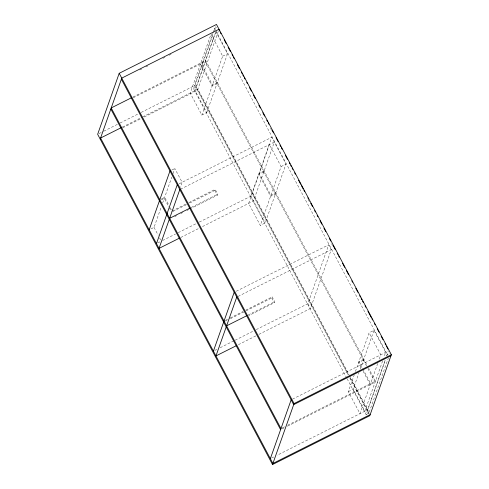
<?xml version="1.0" encoding="UTF-8"?>
<svg xmlns="http://www.w3.org/2000/svg" width="489" height="489" viewBox="0 0 489 489"><rect width="100%" height="100%" fill="white"/><g stroke="black" fill="none" stroke-linecap="round" stroke-linejoin="round"><path stroke-width="0.37" stroke-dasharray="2.44 1.83" d="M346.78 378.113L193.406 88.436L212.862 33.374M213.112 32.659L214.634 28.368L217.409 26.974M141.193 112.421L194.928 85.434L213.186 33.778M214.2 30.905L215.716 26.602M193.406 88.436L196.187 87.042L215.386 32.69M215.618 32.445L195.08 90.581L206.737 112.598L201.871 115.037L190.215 93.02L211.01 34.169L222.666 56.192L201.871 115.037M218.271 31.418L197.483 90.251L143.742 117.238M151.003 228.901L154.041 227.379L161.394 206.566M162.666 202.978L171.792 177.14M173.063 173.552L174.836 168.528L182.122 182.287L180.349 187.311M206.737 112.598L227.532 53.747L215.875 31.73M189.818 202.959L214.805 190.41L215.178 189.347L217.733 194.157L217.354 195.227L191.621 208.149M199.298 222.073L250.961 196.126L271.756 137.275L285.967 164.108L265.172 222.96L260.307 225.405L248.65 203.387L269.445 144.536L281.102 166.553L260.307 225.405M246.01 310.876L271.743 297.954L272.122 296.884L274.671 301.701L274.292 302.77L248.559 315.692M256.236 329.617L307.905 303.669L328.7 244.818L331.249 249.634L310.454 308.486L258.785 334.433M377.734 363.419L359.983 413.657L348.321 391.634L354.158 375.13M355.424 371.542L369.116 332.789L373.981 330.344L385.638 352.361L384.116 356.67M348.321 391.634L353.186 389.195L359.018 372.685M360.289 369.097L373.981 330.344M379.256 359.109L380.778 354.806L369.116 332.789M382.6 360.974L364.843 411.212L353.186 389.195M385.124 360.295L367.624 409.819L277.153 455.253M386.646 355.992L388.168 351.683M347.141 378.786L366.084 414.574L385.289 360.228M386.805 355.937L387.312 354.507L390.094 353.107M366.084 414.574L368.865 413.181L388.321 358.113M139.744 69.958L141.786 68.937M145.863 66.883L147.904 65.862M162.874 58.344L164.909 57.323M168.992 55.269L171.034 54.248M132.941 97.03L205.71 60.489L367.257 365.595M133.246 97.757L205.331 61.553L366.524 365.986M222.666 56.192L227.532 53.747M99.016 133.601L103.093 131.553M103.778 131.211L117.378 124.377M120.105 123.008L138.466 113.784M122.348 127.103L142.079 117.195M142.757 116.853L197.856 89.181L349.079 374.794M122.653 127.825L141.021 118.601M217.367 82.507L212.507 84.945L200.845 62.928M216.994 83.57L212.128 86.015L200.472 63.998M171.798 170.056L174.836 168.528M179.084 183.815L271.756 137.275M180.49 189.206L274.311 142.091L253.516 200.942L201.847 226.89M161.639 198.815L164.677 197.287L168.839 205.148M161.26 199.879L164.298 198.357L168.809 206.871M171.963 211.046L186.144 203.925M188.846 202.568L215.178 189.347M172.935 211.437L186.443 204.653M191.321 207.422L217.733 194.157M264.146 170.85L259.28 173.295L270.943 195.313L275.802 192.868M174.689 216.651L176.718 215.631M180.783 213.595L182.813 212.574M186.877 210.533L188.913 209.512M263.767 171.92L258.907 174.359L270.564 196.376L275.429 193.937M281.102 166.553L285.967 164.108M157.684 242.972L160.111 241.749M162.586 240.509L175.502 234.023M178.222 232.654L195.893 223.779M180.771 237.471L198.448 228.595M236.242 291.248L328.7 244.818M238.112 296.407L331.249 249.634M225.392 320.35L229.457 318.315M230.136 317.972L243.002 311.511M245.71 310.148L272.122 296.884M225.692 321.077L227.049 320.399M230.435 318.7L245.331 311.218M248.259 314.965L274.671 301.701M214.769 350.442L216.804 349.415M220.203 347.71L234.482 340.54M235.16 340.197L253.516 330.98M238.394 344.672L256.065 335.796M363.822 359.103L358.957 361.548L362.49 368.217M363.443 360.173L358.578 362.612L361.756 368.62M292.501 399.134L388.419 350.968M282.336 427.893L285.056 426.53M287.77 425.167L375.479 381.12L368.688 368.296M281.964 428.963L284.005 427.936M287.391 426.231L375.1 382.19L367.954 368.688M271.707 457.985L273.748 456.958M270.49 128.24L271.56 130.263M308.388 199.812L309.458 201.835M331.621 243.699L332.697 245.722M214.634 28.368L215.343 29.719M215.704 30.391L387.312 354.507M362.844 368.883L370.613 383.565M363.174 371.285L370.234 384.629M349.439 375.473L369.537 413.431M196.187 87.042L348.486 374.69M350.277 378.064L368.865 413.181M194.928 85.434L348.345 375.185M349.776 377.887L369.085 414.348M250.961 196.126L265.172 222.96M307.905 303.669L310.454 308.486M214.805 190.41L217.354 195.227M271.743 297.954L274.292 302.77M170.227 207.77L171.266 209.738M169.157 207.525L171.236 211.462M154.041 227.379L158.204 235.24M159.597 237.862L160.636 239.83"/><path stroke-width="0.73" d="M119.2 73.301L97.653 134.286L272.52 464.55L369.8 415.699L391.347 354.714L216.48 24.45L119.2 73.301L294.072 403.566L272.52 464.55M100.202 139.102L121.755 78.118L219.029 29.267M149.182 229.818L169.976 170.973M156.468 243.583L177.262 184.732M179.811 189.549L159.017 248.4L179.408 238.155M213.406 351.126L234.2 292.275M236.749 297.092L215.955 355.937L236.352 345.699M270.35 458.664L291.144 399.819M131.608 97.702L111.211 107.941L280.979 428.578M120.991 127.782L100.581 138.032L272.899 463.48L370.173 414.635M169.646 218.308L189.964 208.106M226.59 325.851L246.908 315.649M294.072 403.566L391.347 354.714M390.968 355.784L293.693 404.635L121.376 79.181M218.84 29.67L219.555 31.021M220.27 32.372L220.985 33.723M224.207 39.798L226.346 43.851M228.137 47.231L230.282 51.278M232.067 54.658L232.782 56.009M233.497 57.36L234.213 58.711M237.434 64.786L239.579 68.839M241.364 72.213L242.079 73.564M242.795 74.915L243.51 76.266M244.225 77.617L244.94 78.967M246.725 82.341L247.44 83.692M249.586 87.745L251.377 91.119M253.522 95.172L255.307 98.546M258.883 105.3L260.313 108.002M262.813 112.727L264.604 116.101M266.749 120.153L267.465 121.504M268.18 122.855L268.895 124.206M272.11 130.282L273.54 132.984M276.047 137.709L278.186 141.761M279.977 145.135L280.692 146.486M281.407 147.837L282.122 149.188M285.338 155.264L287.483 159.316M289.274 162.696L289.989 164.041M290.704 165.392L291.42 166.743M292.135 168.094L292.85 169.445M294.635 172.825L295.35 174.17M298.565 180.252L300.711 184.298M301.426 185.649L303.217 189.029M303.932 190.38L304.647 191.731M307.862 197.807L308.577 199.157M310.723 203.21L312.508 206.584M314.653 210.637L315.368 211.988M317.159 215.362L317.874 216.713M320.02 220.765L321.805 224.139M323.95 228.192L325.741 231.566M329.311 238.32L330.741 241.022M333.247 245.747L335.393 249.8M337.178 253.174L337.893 254.524M338.608 255.875L339.323 257.226M342.544 263.302L344.69 267.355M346.475 270.729L348.62 274.781M351.835 280.857L352.551 282.208M355.772 288.29L357.917 292.336M359.702 295.717L360.417 297.067M361.133 298.418L361.848 299.763M362.563 301.114L363.278 302.465M365.063 305.845L365.778 307.196M367.924 311.242L371.145 317.324M371.86 318.675L372.575 320.026M374.36 323.4L375.075 324.751M377.221 328.804L379.012 332.178M381.151 336.23L382.942 339.604M385.087 343.657L385.803 345.008M386.518 346.359L387.948 349.06M110.838 109.01L280.6 429.642"/></g></svg>
